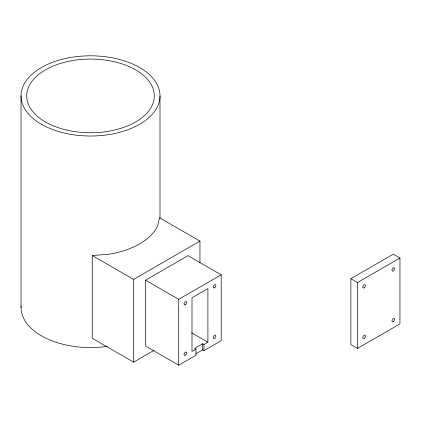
<?xml version="1.0" encoding="UTF-8"?>
<svg xmlns="http://www.w3.org/2000/svg" width="421" height="421" viewBox="0 0 421 421"><rect width="100%" height="100%" fill="white"/><g stroke="black" fill="none" stroke-linecap="round" stroke-linejoin="round"><path stroke-width="0.63" d="M154.023 350.351L133.61 362.134L92.231 338.247L92.231 255.51L133.61 279.402L199.954 241.101L199.954 262.767M195.97 349.109L191.992 351.409L191.992 297.784L207.911 288.595L207.911 342.215L203.932 344.515L202.606 343.747L194.644 348.346L195.97 349.109L195.97 355.24L178.725 365.196L145.55 346.046L145.55 280.165L188.008 255.652L221.183 274.808L221.183 340.684L203.932 350.646L202.606 349.877L195.781 353.819M145.55 280.165L178.725 299.32L221.183 274.808M350.856 278.697L393.314 254.184L399.95 258.015L399.95 323.891L357.492 348.404L350.856 344.578L350.856 278.697L357.492 282.528L399.95 258.015M92.231 255.51L108.507 254.273A69.476 40.111 0 0 0 157.633 225.914L159.496 217.741L199.954 241.101M191.608 332.806L207.911 342.215M357.492 282.528L357.492 348.404M203.932 344.515L203.932 350.646M202.606 343.747L202.606 349.877M178.725 299.32L178.725 365.196M160.001 95.914L160.001 218.104M133.61 279.402L133.61 362.134M21.05 95.914L21.05 307.446M107.26 346.378A69.476 40.111 0 0 1 21.082 306.22M393.588 267.861L393.246 268.03A1.858 1.074 -60 0 0 392.156 270.887A1.858 1.074 -60 0 0 394.366 269.808A1.858 1.074 -60 0 0 393.588 267.861M41.4 124.274A69.476 40.111 0 0 0 157.633 106.297A69.476 40.111 0 0 0 72.544 57.167A69.476 40.111 0 0 0 41.4 124.274M45.415 121.958A63.797 36.832 0 0 0 152.149 105.445A63.797 36.832 0 0 0 74.012 60.335A63.797 36.832 0 0 0 45.415 121.958M185.456 304.609A1.858 1.074 -60 0 0 186.445 301.668A1.858 1.074 -60 0 0 184.172 303.173A1.858 1.074 -60 0 0 185.456 304.609M214.621 287.769A1.858 1.074 -60 0 0 215.647 284.828A1.858 1.074 -60 0 0 213.373 286.285A1.858 1.074 -60 0 0 214.621 287.769M185.677 354.992A1.858 1.074 -60 0 0 186.303 352.103A1.858 1.074 -60 0 0 184.093 354.024A1.858 1.074 -60 0 0 185.677 354.992M214.863 338.147A1.858 1.074 -60 0 0 215.494 335.253A1.858 1.074 -60 0 0 213.284 337.163A1.858 1.074 -60 0 0 214.863 338.147M364.223 287.817A1.858 1.074 -60 0 0 365.212 284.875A1.858 1.074 -60 0 0 362.939 286.38A1.858 1.074 -60 0 0 364.223 287.817M364.449 338.2A1.858 1.074 -60 0 0 365.07 335.311A1.858 1.074 -60 0 0 362.86 337.232A1.858 1.074 -60 0 0 364.449 338.2M393.63 321.355A1.858 1.074 -60 0 0 394.261 318.46A1.858 1.074 -60 0 0 392.051 320.37A1.858 1.074 -60 0 0 393.63 321.355"/></g></svg>
